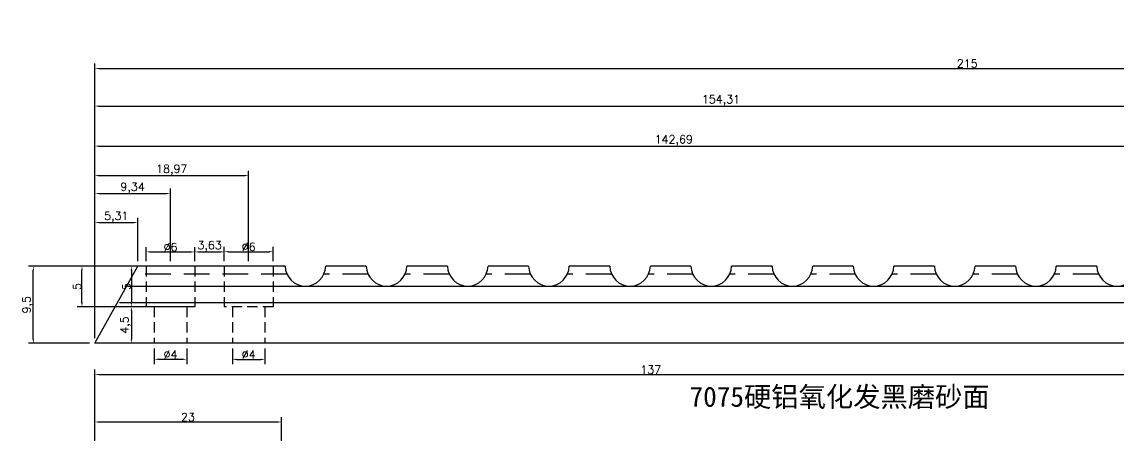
# Model space of a CAD drawing. Header units: millimetres. Extents: x 6817 to 10425, y -2870 to -164.
# Drawn here: x 9662.8 to 9797.9, y -820.7 to -769.8 of the extents above; entities that cross this region are included whole.
import ezdxf

# ---------------------------------------------------------------- set-up
doc = ezdxf.new("R2010")
doc.units = ezdxf.units.MM
doc.linetypes.add('HIDDEN', pattern=[9.525, 6.35, -3.175])
doc.layers.add('图层2', color=108, linetype='Continuous')
doc.styles.get("Standard").update_dxf_attribs({"font": 'txt', "bigfont": 'gbcbig.shx'})
doc.dimstyles.new('ISO-25', dxfattribs={"dimtxt": 1, "dimasz": 0.5, "dimexe": 0.6, "dimexo": 0.625, "dimgap": 0.1, "dimtad": 1, "dimtxsty": 'Standard', "dimcen": 2.5, "dimadec": 0, "dimazin": 0, "dimtfac": 1, "dimtmove": 0, "dimatfit": 3, "dimfxl": 1, "dimarcsym": 0})

# ---------------------------------------------------------------- blocks, each defined once
blk = doc.blocks.new('*D576')
at = {"layer": 'Defpoints', "color": 0, "linetype": 'ByBlock', "transparency": 16777216}
for p in [(9694.78, -819.09), (9671.78, -824.68), (9694.78, -824.68)]:
    blk.add_point(p, dxfattribs=at)
at = {"layer": '图层2', "color": 0, "linetype": 'ByBlock', "lineweight": -2, "transparency": 16777216}
for p, q in [((9671.78, -824.06), (9671.78, -818.49)), ((9672.28, -819.09), (9694.28, -819.09)), ((9694.78, -824.06), (9694.78, -818.49))]:
    blk.add_line(p, q, dxfattribs=at)
at = {"layer": '图层2', "color": 0, "linetype": 'ByBlock', "transparency": 16777216}
for points in [[(9672.28, -819.01), (9672.28, -819.18), (9671.78, -819.09)], [(9694.28, -819.01), (9694.28, -819.18), (9694.78, -819.09)]]:
    blk.add_solid(points, dxfattribs=at)
at = {"layer": '图层2', "color": 0, "linetype": 'ByBlock', "transparency": 16777216, "insert": (9683.28, -818.49), "char_height": 1, "attachment_point": 5}
blk.add_mtext('23', dxfattribs=at)
blk = doc.blocks.new('*D866')
at = {"layer": 'Defpoints', "color": 0, "linetype": 'ByBlock', "transparency": 16777216}
for p in [(9664.22, -799.9), (9677.09, -799.9), (9671.78, -809.4)]:
    blk.add_point(p, dxfattribs=at)
at = {"layer": '图层2', "color": 0, "linetype": 'ByBlock', "lineweight": -2, "transparency": 16777216}
for p, q in [((9676.47, -799.9), (9663.62, -799.9)), ((9664.22, -808.9), (9664.22, -800.4)), ((9671.16, -809.4), (9663.62, -809.4))]:
    blk.add_line(p, q, dxfattribs=at)
at = {"layer": '图层2', "color": 0, "linetype": 'ByBlock', "transparency": 16777216}
for points in [[(9664.14, -800.4), (9664.31, -800.4), (9664.22, -799.9)], [(9664.14, -808.9), (9664.31, -808.9), (9664.22, -809.4)]]:
    blk.add_solid(points, dxfattribs=at)
at = {"layer": '图层2', "color": 0, "linetype": 'ByBlock', "transparency": 16777216, "insert": (9663.54, -804.65), "char_height": 1, "attachment_point": 5, "rotation": 90}
blk.add_mtext('9,5', dxfattribs=at)
blk = doc.blocks.new('*D581')
at = {"layer": 'Defpoints', "color": 0, "linetype": 'ByBlock', "transparency": 16777216}
for p in [(9677.09, -794.53), (9677.09, -799.9), (9671.78, -809.4)]:
    blk.add_point(p, dxfattribs=at)
at = {"layer": '图层2', "color": 0, "linetype": 'ByBlock', "lineweight": -2, "transparency": 16777216}
for p, q in [((9671.78, -808.78), (9671.78, -793.93)), ((9677.09, -799.28), (9677.09, -793.93)), ((9672.28, -794.53), (9676.59, -794.53))]:
    blk.add_line(p, q, dxfattribs=at)
at = {"layer": '图层2', "color": 0, "linetype": 'ByBlock', "transparency": 16777216}
for points in [[(9672.28, -794.45), (9672.28, -794.61), (9671.78, -794.53)], [(9676.59, -794.45), (9676.59, -794.61), (9677.09, -794.53)]]:
    blk.add_solid(points, dxfattribs=at)
at = {"layer": '图层2', "color": 0, "linetype": 'ByBlock', "transparency": 16777216, "insert": (9674.44, -793.85), "char_height": 1, "attachment_point": 5}
blk.add_mtext('5,31', dxfattribs=at)
blk = doc.blocks.new('*D582')
at = {"layer": 'Defpoints', "color": 0, "linetype": 'ByBlock', "transparency": 16777216}
for p in [(9681.12, -790.95), (9681.12, -799.9), (9671.78, -809.4)]:
    blk.add_point(p, dxfattribs=at)
at = {"layer": '图层2', "color": 0, "linetype": 'ByBlock', "lineweight": -2, "transparency": 16777216}
for p, q in [((9671.78, -808.78), (9671.78, -790.35)), ((9672.28, -790.95), (9680.62, -790.95)), ((9681.12, -799.28), (9681.12, -790.35))]:
    blk.add_line(p, q, dxfattribs=at)
at = {"layer": '图层2', "color": 0, "linetype": 'ByBlock', "transparency": 16777216}
for points in [[(9672.28, -790.87), (9672.28, -791.03), (9671.78, -790.95)], [(9680.62, -790.87), (9680.62, -791.03), (9681.12, -790.95)]]:
    blk.add_solid(points, dxfattribs=at)
at = {"layer": '图层2', "color": 0, "linetype": 'ByBlock', "transparency": 16777216, "insert": (9676.45, -790.27), "char_height": 1, "attachment_point": 5}
blk.add_mtext('9,34', dxfattribs=at)
blk = doc.blocks.new('*D583')
at = {"layer": 'Defpoints', "color": 0, "linetype": 'ByBlock', "transparency": 16777216}
for p in [(9690.75, -788.75), (9690.75, -799.9), (9671.78, -809.4)]:
    blk.add_point(p, dxfattribs=at)
at = {"layer": '图层2', "color": 0, "linetype": 'ByBlock', "lineweight": -2, "transparency": 16777216}
for p, q in [((9671.78, -808.78), (9671.78, -788.15)), ((9690.75, -799.28), (9690.75, -788.15)), ((9672.28, -788.75), (9690.25, -788.75))]:
    blk.add_line(p, q, dxfattribs=at)
at = {"layer": '图层2', "color": 0, "linetype": 'ByBlock', "transparency": 16777216}
for points in [[(9672.28, -788.66), (9672.28, -788.83), (9671.78, -788.75)], [(9690.25, -788.66), (9690.25, -788.83), (9690.75, -788.75)]]:
    blk.add_solid(points, dxfattribs=at)
at = {"layer": '图层2', "color": 0, "linetype": 'ByBlock', "transparency": 16777216, "insert": (9681.27, -788.06), "char_height": 1, "attachment_point": 5}
blk.add_mtext('18,97', dxfattribs=at)
blk = doc.blocks.new('*D584')
at = {"layer": 'Defpoints', "color": 0, "linetype": 'ByBlock', "transparency": 16777216}
for p in [(9814.47, -785.11), (9814.47, -799.9), (9671.78, -809.4)]:
    blk.add_point(p, dxfattribs=at)
at = {"layer": '图层2', "color": 0, "linetype": 'ByBlock', "lineweight": -2, "transparency": 16777216}
for p, q in [((9671.78, -808.78), (9671.78, -784.51)), ((9814.47, -799.28), (9814.47, -784.51)), ((9672.28, -785.11), (9813.97, -785.11))]:
    blk.add_line(p, q, dxfattribs=at)
at = {"layer": '图层2', "color": 0, "linetype": 'ByBlock', "transparency": 16777216}
for points in [[(9672.28, -785.03), (9672.28, -785.19), (9671.78, -785.11)], [(9813.97, -785.03), (9813.97, -785.19), (9814.47, -785.11)]]:
    blk.add_solid(points, dxfattribs=at)
at = {"layer": '图层2', "color": 0, "linetype": 'ByBlock', "transparency": 16777216, "insert": (9743.12, -784.43), "char_height": 1, "attachment_point": 5}
blk.add_mtext('142,69', dxfattribs=at)
blk = doc.blocks.new('*D585')
at = {"layer": 'Defpoints', "color": 0, "linetype": 'ByBlock', "transparency": 16777216}
for p in [(9826.09, -780.19), (9826.09, -799.9), (9671.78, -809.4)]:
    blk.add_point(p, dxfattribs=at)
at = {"layer": '图层2', "color": 0, "linetype": 'ByBlock', "lineweight": -2, "transparency": 16777216}
for p, q in [((9671.78, -808.78), (9671.78, -779.59)), ((9672.28, -780.19), (9825.59, -780.19)), ((9826.09, -799.28), (9826.09, -779.59))]:
    blk.add_line(p, q, dxfattribs=at)
at = {"layer": '图层2', "color": 0, "linetype": 'ByBlock', "transparency": 16777216}
for points in [[(9672.28, -780.1), (9672.28, -780.27), (9671.78, -780.19)], [(9825.59, -780.1), (9825.59, -780.27), (9826.09, -780.19)]]:
    blk.add_solid(points, dxfattribs=at)
at = {"layer": '图层2', "color": 0, "linetype": 'ByBlock', "transparency": 16777216, "insert": (9748.94, -779.5), "char_height": 1, "attachment_point": 5}
blk.add_mtext('154,31', dxfattribs=at)
blk = doc.blocks.new('*D867')
at = {"layer": 'Defpoints', "color": 0, "linetype": 'ByBlock', "transparency": 16777216}
for p in [(9886.78, -775.55), (9886.78, -799.9), (9671.78, -808.78)]:
    blk.add_point(p, dxfattribs=at)
at = {"layer": '图层2', "color": 0, "linetype": 'ByBlock', "lineweight": -2, "transparency": 16777216}
for p, q in [((9671.78, -808.15), (9671.78, -774.95)), ((9886.78, -799.28), (9886.78, -774.95)), ((9672.28, -775.55), (9886.28, -775.55))]:
    blk.add_line(p, q, dxfattribs=at)
at = {"layer": '图层2', "color": 0, "linetype": 'ByBlock', "transparency": 16777216}
for points in [[(9672.28, -775.47), (9672.28, -775.64), (9671.78, -775.55)], [(9886.28, -775.47), (9886.28, -775.64), (9886.78, -775.55)]]:
    blk.add_solid(points, dxfattribs=at)
at = {"layer": '图层2', "color": 0, "linetype": 'ByBlock', "transparency": 16777216, "insert": (9779.28, -774.95), "char_height": 1, "attachment_point": 5}
blk.add_mtext('215', dxfattribs=at)
blk = doc.blocks.new('*D868')
at = {"layer": 'Defpoints', "color": 0, "linetype": 'ByBlock', "transparency": 16777216}
for p in [(9684.12, -798.15), (9678.12, -799.9), (9684.12, -799.9)]:
    blk.add_point(p, dxfattribs=at)
at = {"layer": '图层2', "color": 0, "linetype": 'ByBlock', "lineweight": -2, "transparency": 16777216}
for p, q in [((9678.12, -799.28), (9678.12, -797.55)), ((9684.12, -799.28), (9684.12, -797.55)), ((9678.62, -798.15), (9683.62, -798.15))]:
    blk.add_line(p, q, dxfattribs=at)
at = {"layer": '图层2', "color": 0, "linetype": 'ByBlock', "transparency": 16777216}
for points in [[(9678.62, -798.06), (9678.62, -798.23), (9678.12, -798.15)], [(9683.62, -798.06), (9683.62, -798.23), (9684.12, -798.15)]]:
    blk.add_solid(points, dxfattribs=at)
at = {"layer": '图层2', "color": 0, "linetype": 'ByBlock', "transparency": 16777216, "insert": (9681.12, -797.55), "char_height": 1, "attachment_point": 5}
blk.add_mtext('%%C6', dxfattribs=at)
blk = doc.blocks.new('*D869')
at = {"layer": 'Defpoints', "color": 0, "linetype": 'ByBlock', "transparency": 16777216}
for p in [(9693.75, -798.12), (9687.75, -799.9), (9693.75, -799.9)]:
    blk.add_point(p, dxfattribs=at)
at = {"layer": '图层2', "color": 0, "linetype": 'ByBlock', "lineweight": -2, "transparency": 16777216}
for p, q in [((9687.75, -799.28), (9687.75, -797.52)), ((9688.25, -798.12), (9693.25, -798.12)), ((9693.75, -799.28), (9693.75, -797.52))]:
    blk.add_line(p, q, dxfattribs=at)
at = {"layer": '图层2', "color": 0, "linetype": 'ByBlock', "transparency": 16777216}
for points in [[(9688.25, -798.03), (9688.25, -798.2), (9687.75, -798.12)], [(9693.25, -798.03), (9693.25, -798.2), (9693.75, -798.12)]]:
    blk.add_solid(points, dxfattribs=at)
at = {"layer": '图层2', "color": 0, "linetype": 'ByBlock', "transparency": 16777216, "insert": (9690.75, -797.52), "char_height": 1, "attachment_point": 5}
blk.add_mtext('%%C6', dxfattribs=at)
blk = doc.blocks.new('*D586')
at = {"layer": 'Defpoints', "color": 0, "linetype": 'ByBlock', "transparency": 16777216}
for p in [(9687.75, -798.15), (9684.12, -799.9), (9687.75, -799.9)]:
    blk.add_point(p, dxfattribs=at)
at = {"layer": '图层2', "color": 0, "linetype": 'ByBlock', "lineweight": -2, "transparency": 16777216}
for p, q in [((9684.12, -799.28), (9684.12, -797.55)), ((9687.75, -799.28), (9687.75, -797.55)), ((9684.62, -798.15), (9687.25, -798.15))]:
    blk.add_line(p, q, dxfattribs=at)
at = {"layer": '图层2', "color": 0, "linetype": 'ByBlock', "transparency": 16777216}
for points in [[(9684.62, -798.06), (9684.62, -798.23), (9684.12, -798.15)], [(9687.25, -798.06), (9687.25, -798.23), (9687.75, -798.15)]]:
    blk.add_solid(points, dxfattribs=at)
at = {"layer": '图层2', "color": 0, "linetype": 'ByBlock', "transparency": 16777216, "insert": (9685.94, -797.46), "char_height": 1, "attachment_point": 5}
blk.add_mtext('3,63', dxfattribs=at)
blk = doc.blocks.new('*D870')
at = {"layer": 'Defpoints', "color": 0, "linetype": 'ByBlock', "transparency": 16777216}
for p in [(9678.12, -799.9), (9676.3, -804.9), (9678.12, -804.9)]:
    blk.add_point(p, dxfattribs=at)
at = {"layer": '图层2', "color": 0, "linetype": 'ByBlock', "lineweight": -2, "transparency": 16777216}
for p, q in [((9677.5, -799.9), (9675.7, -799.9)), ((9676.3, -800.4), (9676.3, -804.4)), ((9677.5, -804.9), (9675.7, -804.9))]:
    blk.add_line(p, q, dxfattribs=at)
at = {"layer": '图层2', "color": 0, "linetype": 'ByBlock', "transparency": 16777216}
for points in [[(9676.21, -800.4), (9676.38, -800.4), (9676.3, -799.9)], [(9676.21, -804.4), (9676.38, -804.4), (9676.3, -804.9)]]:
    blk.add_solid(points, dxfattribs=at)
at = {"layer": '图层2', "color": 0, "linetype": 'ByBlock', "transparency": 16777216, "insert": (9675.7, -802.4), "char_height": 1, "attachment_point": 5, "rotation": 90}
blk.add_mtext('5', dxfattribs=at)
blk = doc.blocks.new('*D871')
at = {"layer": 'Defpoints', "color": 0, "linetype": 'ByBlock', "transparency": 16777216}
for p in [(9678.12, -804.9), (9676.3, -809.4), (9679.12, -809.4)]:
    blk.add_point(p, dxfattribs=at)
at = {"layer": '图层2', "color": 0, "linetype": 'ByBlock', "lineweight": -2, "transparency": 16777216}
for p, q in [((9677.5, -804.9), (9675.7, -804.9)), ((9676.3, -805.4), (9676.3, -808.9)), ((9678.5, -809.4), (9675.7, -809.4))]:
    blk.add_line(p, q, dxfattribs=at)
at = {"layer": '图层2', "color": 0, "linetype": 'ByBlock', "transparency": 16777216}
for points in [[(9676.21, -805.4), (9676.38, -805.4), (9676.3, -804.9)], [(9676.21, -808.9), (9676.38, -808.9), (9676.3, -809.4)]]:
    blk.add_solid(points, dxfattribs=at)
at = {"layer": '图层2', "color": 0, "linetype": 'ByBlock', "transparency": 16777216, "insert": (9675.61, -807.15), "char_height": 1, "attachment_point": 5, "rotation": 90}
blk.add_mtext('4,5', dxfattribs=at)
blk = doc.blocks.new('*D872')
at = {"layer": 'Defpoints', "color": 0, "linetype": 'ByBlock', "transparency": 16777216}
for p in [(9679.12, -809.4), (9683.12, -809.4), (9683.12, -811.37)]:
    blk.add_point(p, dxfattribs=at)
at = {"layer": '图层2', "color": 0, "linetype": 'ByBlock', "lineweight": -2, "transparency": 16777216}
for p, q in [((9679.12, -810.03), (9679.12, -811.97)), ((9683.12, -810.03), (9683.12, -811.97)), ((9679.62, -811.37), (9682.62, -811.37))]:
    blk.add_line(p, q, dxfattribs=at)
at = {"layer": '图层2', "color": 0, "linetype": 'ByBlock', "transparency": 16777216}
for points in [[(9679.62, -811.29), (9679.62, -811.45), (9679.12, -811.37)], [(9682.62, -811.29), (9682.62, -811.45), (9683.12, -811.37)]]:
    blk.add_solid(points, dxfattribs=at)
at = {"layer": '图层2', "color": 0, "linetype": 'ByBlock', "transparency": 16777216, "insert": (9681.12, -810.77), "char_height": 1, "attachment_point": 5}
blk.add_mtext('%%C4', dxfattribs=at)
blk = doc.blocks.new('*D873')
at = {"layer": 'Defpoints', "color": 0, "linetype": 'ByBlock', "transparency": 16777216}
for p in [(9688.75, -809.4), (9692.75, -809.4), (9692.75, -811.38)]:
    blk.add_point(p, dxfattribs=at)
at = {"layer": '图层2', "color": 0, "linetype": 'ByBlock', "lineweight": -2, "transparency": 16777216}
for p, q in [((9688.75, -810.03), (9688.75, -811.98)), ((9692.75, -810.03), (9692.75, -811.98)), ((9689.25, -811.38), (9692.25, -811.38))]:
    blk.add_line(p, q, dxfattribs=at)
at = {"layer": '图层2', "color": 0, "linetype": 'ByBlock', "transparency": 16777216}
for points in [[(9689.25, -811.3), (9689.25, -811.47), (9688.75, -811.38)], [(9692.25, -811.3), (9692.25, -811.47), (9692.75, -811.38)]]:
    blk.add_solid(points, dxfattribs=at)
at = {"layer": '图层2', "color": 0, "linetype": 'ByBlock', "transparency": 16777216, "insert": (9690.75, -810.78), "char_height": 1, "attachment_point": 5}
blk.add_mtext('%%C4', dxfattribs=at)
blk = doc.blocks.new('*D1902')
at = {"layer": 'Defpoints', "color": 0, "linetype": 'ByBlock'}
for p in [(9670.21, -799.9), (9684.12, -799.9), (9684.12, -804.9)]:
    blk.add_point(p, dxfattribs=at)
at = {"layer": '图层2', "color": 0, "linetype": 'ByBlock', "lineweight": -2}
for p, q in [((9683.5, -799.9), (9669.61, -799.9)), ((9670.21, -804.4), (9670.21, -800.4)), ((9683.5, -804.9), (9669.61, -804.9))]:
    blk.add_line(p, q, dxfattribs=at)
at = {"layer": '图层2', "color": 0, "linetype": 'ByBlock'}
for points in [[(9670.13, -800.4), (9670.3, -800.4), (9670.21, -799.9)], [(9670.13, -804.4), (9670.3, -804.4), (9670.21, -804.9)]]:
    blk.add_solid(points, dxfattribs=at)
at = {"layer": '图层2', "color": 0, "linetype": 'ByBlock', "insert": (9669.61, -802.4), "char_height": 1, "attachment_point": 5, "rotation": 90}
blk.add_mtext('5', dxfattribs=at)
blk = doc.blocks.new('*D1918')
at = {"layer": 'Defpoints', "color": 0, "linetype": 'ByBlock'}
for p in [(9808.78, -813.25), (9671.78, -824.68), (9808.78, -824.68)]:
    blk.add_point(p, dxfattribs=at)
at = {"layer": '图层2', "color": 0, "linetype": 'ByBlock', "lineweight": -2}
for p, q in [((9671.78, -824.06), (9671.78, -812.65)), ((9808.78, -824.06), (9808.78, -812.65)), ((9672.28, -813.25), (9808.28, -813.25))]:
    blk.add_line(p, q, dxfattribs=at)
at = {"layer": '图层2', "color": 0, "linetype": 'ByBlock'}
for points in [[(9672.28, -813.16), (9672.28, -813.33), (9671.78, -813.25)], [(9808.28, -813.16), (9808.28, -813.33), (9808.78, -813.25)]]:
    blk.add_solid(points, dxfattribs=at)
at = {"layer": '图层2', "color": 0, "linetype": 'ByBlock', "insert": (9740.28, -812.65), "char_height": 1, "attachment_point": 5}
blk.add_mtext('137', dxfattribs=at)
blk = doc.blocks.new('*D2126')
at = {"layer": 'Defpoints', "color": 0, "linetype": 'ByBlock'}
for p in [(10223.66, -339.2), (10223.66, -344.88), (10247.6, -344.88)]:
    blk.add_point(p, dxfattribs=at)
at = {"layer": 'Defpoints', "color": 0, "linetype": 'ByBlock', "transparency": 16777216}
for p in [(8490.81, -2490.52), (8490.81, -2500.59), (8495.81, -2500.59)]:
    blk.add_point(p, dxfattribs=at)
at = {"layer": '图层2', "color": 0, "linetype": 'ByBlock', "lineweight": -2}
for p, q in [((10224.28, -339.2), (10248.2, -339.2)), ((10247.6, -339.7), (10247.6, -344.38)), ((10224.28, -344.88), (10248.2, -344.88))]:
    blk.add_line(p, q, dxfattribs=at)
at = {"layer": '图层2', "color": 0, "linetype": 'ByBlock', "lineweight": -2, "transparency": 16777216}
for p, q in [((8490.81, -2499.97), (8490.81, -2489.92)), ((8495.81, -2499.97), (8495.81, -2489.92)), ((8495.31, -2490.52), (8491.31, -2490.52))]:
    blk.add_line(p, q, dxfattribs=at)
at = {"layer": '图层2', "color": 0, "linetype": 'ByBlock'}
for points in [[(10247.52, -339.7), (10247.69, -339.7), (10247.6, -339.2)], [(10247.52, -344.38), (10247.69, -344.38), (10247.6, -344.88)]]:
    blk.add_solid(points, dxfattribs=at)
at = {"layer": '图层2', "color": 0, "linetype": 'ByBlock', "transparency": 16777216}
for points in [[(8491.31, -2490.44), (8491.31, -2490.6), (8490.81, -2490.52)], [(8495.31, -2490.44), (8495.31, -2490.6), (8495.81, -2490.52)]]:
    blk.add_solid(points, dxfattribs=at)
at = {"layer": '图层2', "color": 0, "linetype": 'ByBlock', "insert": (10246.92, -342.04), "char_height": 1, "attachment_point": 5, "rotation": 90}
blk.add_mtext('5,67', dxfattribs=at)
at = {"layer": '图层2', "color": 0, "linetype": 'ByBlock', "transparency": 16777216, "insert": (8493.31, -2489.17), "char_height": 2.5, "attachment_point": 5}
blk.add_mtext('5', dxfattribs=at)
blk = doc.blocks.new('*D2135')
at = {"layer": 'Defpoints', "color": 0, "linetype": 'ByBlock'}
for p in [(10217.81, -308.87), (10215.31, -322.35), (10217.81, -322.35), (8520.7, -2501.9), (8521.92, -2501.88), (8521.32, -2502.94), (8534.07, -2513.08), (8534.07, -2513.08)]:
    blk.add_point(p, dxfattribs=at)
at = {"layer": '图层2', "color": 0, "linetype": 'ByBlock', "lineweight": -2}
for p, q in [((10215.31, -321.73), (10215.31, -308.27)), ((10215.81, -308.87), (10217.31, -308.87)), ((10217.81, -321.73), (10217.81, -308.27)), ((8521.46, -2501.45), (8520.82, -2500.86)), ((8521.6, -2500.9), (8522.67, -2499.8)), ((8520.84, -2502.55), (8519.96, -2501.85))]:
    blk.add_line(p, q, dxfattribs=at)
for start, end in [(135.6492, 137.293), (138.9369, 139.8318)]:
    blk.add_arc((8534.07, -2513.08), 17.43, start, end, dxfattribs=at)
at = {"layer": '图层2', "color": 0, "linetype": 'ByBlock'}
for points in [[(10215.81, -308.79), (10215.81, -308.96), (10215.31, -308.87)], [(10217.31, -308.79), (10217.31, -308.96), (10217.81, -308.87)], [(8520.81, -2501.89), (8520.68, -2501.79), (8520.43, -2502.23)], [(8520.86, -2501.58), (8520.99, -2501.69), (8521.26, -2501.26)]]:
    blk.add_solid(points, dxfattribs=at)
at = {"layer": '图层2', "color": 0, "linetype": 'ByBlock', "insert": (10216.56, -308.19), "char_height": 1, "attachment_point": 5}
blk.add_mtext('2,5', dxfattribs=at)
at = {"layer": '图层2', "color": 0, "linetype": 'ByBlock', "insert": (8521.71, -2499.93), "char_height": 1, "attachment_point": 5, "rotation": 45.6492}
blk.add_mtext('4°', dxfattribs=at)
blk = doc.blocks.new('*D2136')
at = {"layer": 'Defpoints', "color": 0, "linetype": 'ByBlock'}
for p in [(10215.31, -305.16), (10187.99, -322.35), (10215.31, -322.35), (8518.44, -2501.94), (8521.32, -2502.94), (8518.95, -2504.56), (8534.07, -2513.08), (8534.07, -2513.08)]:
    blk.add_point(p, dxfattribs=at)
at = {"layer": '图层2', "color": 0, "linetype": 'ByBlock', "lineweight": -2}
for p, q in [((10187.99, -321.73), (10187.99, -304.56)), ((10188.49, -305.16), (10214.81, -305.16)), ((10215.31, -321.73), (10215.31, -304.56)), ((8520.84, -2502.55), (8518.59, -2500.76)), ((8518.41, -2504.25), (8516.83, -2503.36))]:
    blk.add_line(p, q, dxfattribs=at)
blk.add_arc((8534.07, -2513.08), 19.19, 142.9688, 149.0795, dxfattribs=at)
at = {"layer": '图层2', "color": 0, "linetype": 'ByBlock'}
for points in [[(10188.49, -305.08), (10188.49, -305.24), (10187.99, -305.16)], [(10214.81, -305.08), (10214.81, -305.24), (10215.31, -305.16)], [(8518.68, -2501.48), (8518.81, -2501.58), (8519.06, -2501.13)], [(8517.68, -2503.27), (8517.53, -2503.18), (8517.35, -2503.66)]]:
    blk.add_solid(points, dxfattribs=at)
at = {"layer": '图层2', "color": 0, "linetype": 'ByBlock', "insert": (10201.65, -304.48), "char_height": 1, "attachment_point": 5}
blk.add_mtext('27,32', dxfattribs=at)
at = {"layer": '图层2', "color": 0, "linetype": 'ByBlock', "insert": (8517.66, -2502.03), "char_height": 1, "attachment_point": 5, "rotation": 56.0242}
blk.add_mtext('9°', dxfattribs=at)
blk = doc.blocks.new('*D2137')
at = {"layer": 'Defpoints', "color": 0, "linetype": 'ByBlock'}
for p in [(9807.81, -699.52), (9815.71, -699.52), (9807.81, -703.52), (8547.37, -2503.69), (8553.1, -2503.25), (8549.02, -2506.63), (8534.07, -2513.08), (8534.07, -2513.08)]:
    blk.add_point(p, dxfattribs=at)
at = {"layer": '图层2', "color": 0, "linetype": 'ByBlock', "lineweight": -2}
for p, q in [((9808.44, -699.52), (9816.31, -699.52)), ((9815.71, -703.02), (9815.71, -700.02)), ((9808.44, -703.52), (9816.31, -703.52)), ((8547.88, -2503.33), (8552.06, -2500.38)), ((8549.59, -2506.38), (8554.29, -2504.35))]:
    blk.add_line(p, q, dxfattribs=at)
blk.add_arc((8534.07, -2513.08), 21.43, 24.6901, 33.8883, dxfattribs=at)
at = {"layer": '图层2', "color": 0, "linetype": 'ByBlock'}
for points in [[(9815.63, -700.02), (9815.8, -700.02), (9815.71, -699.52)], [(9815.63, -703.02), (9815.8, -703.02), (9815.71, -703.52)], [(8551.78, -2501.18), (8551.92, -2501.09), (8551.57, -2500.72)], [(8553.61, -2504.1), (8553.46, -2504.17), (8553.74, -2504.59)]]:
    blk.add_solid(points, dxfattribs=at)
at = {"layer": '图层2', "color": 0, "linetype": 'ByBlock', "char_height": 1, "attachment_point": 5}
for s, insert, rotation in [('4', (9815.11, -701.52), 90), ('12°', (8553.28, -2502.31), 299.2892)]:
    blk.add_mtext(s, dxfattribs=dict(at, insert=insert, rotation=rotation))

msp = doc.modelspace()

# ---------------------------------------------------------------- linework, layer by layer
at = {"layer": '图层2', "color": 6, "linetype": 'ByBlock'}
for p, q in [((9671.781, -809.402), (9677.095, -799.902)), ((9695.239, -799.902), (9677.095, -799.902)), ((9705.239, -799.902), (9700.238, -799.902)), ((9715.239, -799.902), (9710.238, -799.902)), ((9725.239, -799.902), (9720.238, -799.902)), ((9735.239, -799.902), (9730.238, -799.902)), ((9745.239, -799.902), (9740.238, -799.902)), ((9755.239, -799.902), (9750.238, -799.902)), ((9765.239, -799.902), (9760.238, -799.902)), ((9775.239, -799.902), (9770.238, -799.902)), ((9785.239, -799.902), (9780.238, -799.902)), ((9795.239, -799.902), (9790.238, -799.902)), ((9806.781, -802.402), (9675.83, -802.402)), ((9806.781, -804.402), (9674.817, -804.402)), ((9853.497, -809.402), (9671.781, -809.402))]:
    msp.add_line(p, q, dxfattribs=at)
at = {"layer": '图层2', "color": 1, "linetype": 'HIDDEN', "ltscale": 0.2}
for p, q in [((9678.124, -799.902), (9678.124, -804.902)), ((9684.124, -799.902), (9684.124, -804.902)), ((9687.752, -799.902), (9687.752, -804.902)), ((9693.752, -799.902), (9693.752, -804.902)), ((9684.124, -804.902), (9678.124, -804.902)), ((9679.124, -804.902), (9679.124, -809.402)), ((9683.124, -804.902), (9683.124, -809.402)), ((9693.752, -804.902), (9687.752, -804.902)), ((9688.752, -804.902), (9688.752, -809.402)), ((9692.752, -804.902), (9692.752, -809.402))]:
    msp.add_line(p, q, dxfattribs=at)
at = {"layer": '图层2', "color": 3, "linetype": 'HIDDEN', "ltscale": 0.5}
for p, q in [((9695.469, -800.902), (9676.589, -800.902)), ((9705.469, -800.902), (9700.009, -800.902)), ((9715.469, -800.902), (9710.009, -800.902)), ((9725.469, -800.902), (9720.009, -800.902)), ((9735.469, -800.902), (9730.009, -800.902)), ((9745.469, -800.902), (9740.009, -800.902)), ((9755.469, -800.902), (9750.009, -800.902)), ((9765.469, -800.902), (9760.009, -800.902)), ((9775.469, -800.902), (9770.009, -800.902)), ((9785.469, -800.902), (9780.009, -800.902)), ((9795.469, -800.902), (9790.009, -800.902))]:
    msp.add_line(p, q, dxfattribs=at)
at = {"layer": '图层2', "color": 2, "linetype": 'ByBlock'}
for centre in [(9697.739, -799.854), (9707.739, -799.854), (9717.739, -799.854), (9727.739, -799.854), (9737.739, -799.854), (9747.739, -799.854), (9757.739, -799.854), (9767.739, -799.854), (9777.739, -799.854), (9787.739, -799.854), (9797.739, -799.854)]:
    msp.add_arc(centre, 2.5, 181.10492, 358.89508, dxfattribs=at)

# ---------------------------------------------------------------- texts
at = {"color": 2, "insert": (9745.065, -814.754), "char_height": 2.46562, "width": 44.9878, "attachment_point": 1}
msp.add_mtext('{\\fSimSun|b0|i0|c134|p2;7075硬铝氧化发黑磨砂面}', dxfattribs=at)

# ---------------------------------------------------------------- dimensions: what is measured, and where the dimension line sits
at = {"layer": '图层2', "color": 2, "linetype": 'ByBlock'}
for base, p1, p2, picture, middle in [((10215.309, -305.16), (10187.985, -322.353), (10215.309, -322.353), '*D2136', (10201.647, -304.476)), ((10217.809, -308.872), (10215.309, -322.353), (10217.809, -322.353), '*D2135', (10216.559, -308.188))]:
    dim = msp.add_linear_dim(base=base, p1=p1, p2=p2, dimstyle='ISO-25', dxfattribs=at)
    dim.commit()
    dim.dimension.update_dxf_attribs({"geometry": picture, "text_midpoint": middle})
for base, p1, p2, picture, middle in [((10247.6033, -344.8767), (10223.6566, -339.202), (10223.6566, -344.8767), '*D2126', (10246.9199, -342.0394)), ((9815.715, -699.517), (9807.815, -703.516), (9807.815, -699.517), '*D2137', (9815.115, -701.517))]:
    dim = msp.add_linear_dim(base=base, p1=p1, p2=p2, angle=90, dimstyle='ISO-25', dxfattribs=at)
    dim.commit()
    dim.dimension.update_dxf_attribs({"geometry": picture, "text_midpoint": middle})
at = {"layer": '图层2', "color": 3, "linetype": 'ByBlock'}
for base, p1, p2, picture, middle in [((9886.781, -775.552), (9671.781, -808.777), (9886.781, -799.902), '*D867', (9779.281, -774.952)), ((9826.094, -780.186), (9671.781, -809.402), (9826.094, -799.902), '*D585', (9748.938, -779.502)), ((9814.467, -785.109), (9671.781, -809.402), (9814.467, -799.902), '*D584', (9743.124, -784.425)), ((9690.752, -788.745), (9671.781, -809.402), (9690.752, -799.902), '*D583', (9681.266, -788.062)), ((9681.124, -790.95), (9671.781, -809.402), (9681.124, -799.902), '*D582', (9676.452, -790.267)), ((9677.095, -794.53), (9671.781, -809.402), (9677.095, -799.902), '*D581', (9674.438, -793.847)), ((9687.752, -798.148), (9684.124, -799.902), (9687.752, -799.902), '*D586', (9685.938, -797.465)), ((9808.781, -813.245), (9671.781, -824.684), (9808.781, -824.684), '*D1918', (9740.281, -812.645)), ((9694.781, -819.094), (9671.781, -824.684), (9694.781, -824.684), '*D576', (9683.281, -818.494))]:
    dim = msp.add_linear_dim(base=base, p1=p1, p2=p2, dimstyle='ISO-25', dxfattribs=at)
    dim.commit()
    dim.dimension.update_dxf_attribs({"geometry": picture, "text_midpoint": middle})
for base, p1, p2, picture, middle in [((9684.124, -798.148), (9678.124, -799.902), (9684.124, -799.902), '*D868', (9681.124, -797.548)), ((9693.752, -798.117), (9687.752, -799.902), (9693.752, -799.902), '*D869', (9690.752, -797.517)), ((9683.124, -811.371), (9679.124, -809.402), (9683.124, -809.402), '*D872', (9681.124, -810.771)), ((9692.752, -811.383), (9688.752, -809.402), (9692.752, -809.402), '*D873', (9690.752, -810.783))]:
    dim = msp.add_linear_dim(base=base, p1=p1, p2=p2, text='%%C<>', dimstyle='ISO-25', dxfattribs=at)
    dim.commit()
    dim.dimension.update_dxf_attribs({"geometry": picture, "text_midpoint": middle})
for base, p1, p2, picture, middle in [((9664.224, -799.902), (9671.781, -809.402), (9677.095, -799.902), '*D866', (9663.541, -804.652)), ((9670.212, -799.902), (9684.124, -804.902), (9684.124, -799.902), '*D1902', (9669.612, -802.402)), ((9676.297, -804.902), (9678.124, -799.902), (9678.124, -804.902), '*D870', (9675.697, -802.402)), ((9676.297, -809.402), (9678.124, -804.902), (9679.124, -809.402), '*D871', (9675.614, -807.152))]:
    dim = msp.add_linear_dim(base=base, p1=p1, p2=p2, angle=90, dimstyle='ISO-25', dxfattribs=at)
    dim.commit()
    dim.dimension.update_dxf_attribs({"geometry": picture, "text_midpoint": middle})

doc.saveas('drawing.dxf')
